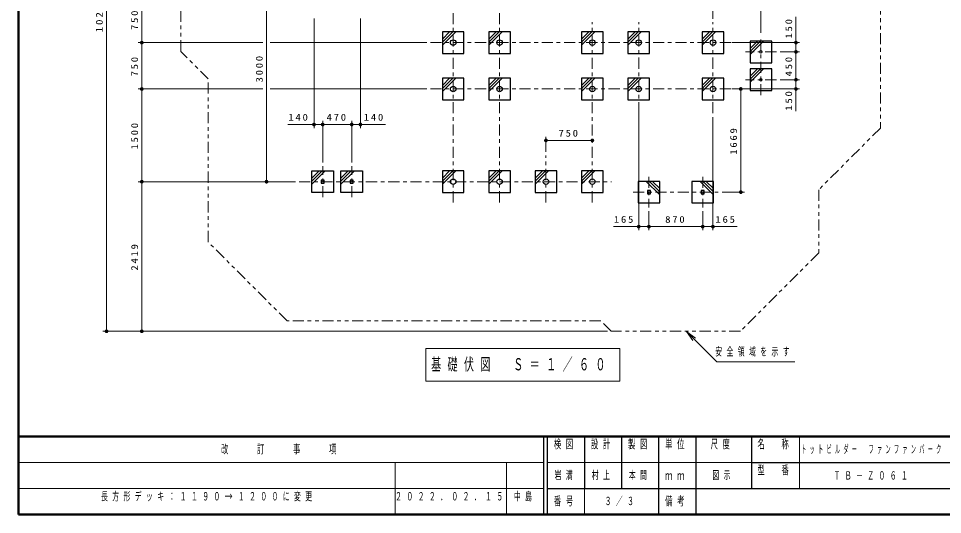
# Model space of a CAD drawing. Units: millimetres on the paper, scale 1:60. Extents: x -385 to 0, y -594 to 267.
# Drawn here: x -385 to -136, y -594 to -460.3 of the extents above; entities that cross this region are included whole.
import ezdxf

# ---------------------------------------------------------------- set-up
doc = ezdxf.new("R2010")
doc.units = ezdxf.units.MM
doc.linetypes.add('USER2', pattern=[6, 3, -1, 1, -1])
doc.linetypes.add('USER3', pattern=[8, 3, -1, 1, -1, 1, -1])
for name, color, linetype, lineweight in [('1_60', 7, 'Continuous', 25), ('NAKAMURA図枠', 7, 'Continuous', 13), ('図面情報', 7, 'Continuous', 13)]:
    doc.layers.add(name, color=color, linetype=linetype, lineweight=lineweight)
doc.styles.add('ＭＳ ゴシック', font='')
doc.styles.get('ＭＳ ゴシック').set_extended_font_data('MS Gothic')

# ---------------------------------------------------------------- blocks, each defined once
blk = doc.blocks.new('filled_dot')
at = {"color": 0, "linetype": 'Continuous', "lineweight": -2, "const_width": 1.25}
blk.add_lwpolyline([(-0.625, 0, 1), (0.625, 0, 1)], format="xyb", close=True, dxfattribs=at)

msp = doc.modelspace()

# ---------------------------------------------------------------- linework, layer by layer
at = {"layer": '1_60', "lineweight": 13}
for p, q in [((-361.273, -544.6), (-361.273, -373.54)), ((-351.766, -466.783), (-351.766, -454.283)), ((-318.16, -504.283), (-318.16, -454.283)), ((-197.856, -460.383), (-197.856, -453.599)), ((-184.931, -464.116), (-184.931, -453.599)), ((-305.356, -460.325), (-305.356, -489.863)), ((-292.856, -460.325), (-292.856, -489.863)), ((-175.485, -459.853), (-175.485, -469.283)), ((-270.773, -467.486), (-267.153, -463.866)), ((-270.773, -466.661), (-267.978, -463.866)), ((-270.773, -465.836), (-268.803, -463.866)), ((-258.273, -467.486), (-254.653, -463.866)), ((-258.273, -466.661), (-255.478, -463.866)), ((-258.273, -465.836), (-256.303, -463.866)), ((-233.273, -467.486), (-229.653, -463.866)), ((-233.273, -466.661), (-230.478, -463.866)), ((-233.273, -465.836), (-231.303, -463.866)), ((-220.773, -467.486), (-217.153, -463.866)), ((-220.773, -466.661), (-217.978, -463.866)), ((-220.773, -465.836), (-218.803, -463.866)), ((-200.773, -467.486), (-197.153, -463.866)), ((-200.773, -466.661), (-197.978, -463.866)), ((-200.773, -465.836), (-198.803, -463.866)), ((-319.16, -466.783), (-352.766, -466.783)), ((-319.16, -466.783), (-352.766, -466.783)), ((-351.766, -479.283), (-351.766, -466.783)), ((-274.986, -466.783), (-317.16, -466.783)), ((-274.986, -466.783), (-317.16, -466.783)), ((-192.636, -466.783), (-174.485, -466.783)), ((-187.848, -469.986), (-184.228, -466.366)), ((-187.848, -469.161), (-185.053, -466.366)), ((-187.848, -468.336), (-185.878, -466.366)), ((-179.765, -469.283), (-174.485, -469.283)), ((-175.485, -469.283), (-175.485, -476.783)), ((-187.848, -477.486), (-184.228, -473.866)), ((-187.848, -476.661), (-185.053, -473.866)), ((-187.848, -475.836), (-185.878, -473.866)), ((-270.773, -479.986), (-267.153, -476.366)), ((-270.773, -479.161), (-267.978, -476.366)), ((-270.773, -478.336), (-268.803, -476.366)), ((-258.273, -479.986), (-254.653, -476.366)), ((-258.273, -479.161), (-255.478, -476.366)), ((-258.273, -478.336), (-256.303, -476.366)), ((-233.273, -479.986), (-229.653, -476.366)), ((-233.273, -479.161), (-230.478, -476.366)), ((-233.273, -478.336), (-231.303, -476.366)), ((-220.773, -479.986), (-217.153, -476.366)), ((-220.773, -479.161), (-217.978, -476.366)), ((-220.773, -478.336), (-218.803, -476.366)), ((-200.773, -479.986), (-197.153, -476.366)), ((-200.773, -479.161), (-197.978, -476.366)), ((-200.773, -478.336), (-198.803, -476.366)), ((-179.765, -476.783), (-174.485, -476.783)), ((-175.485, -476.783), (-175.485, -485.227)), ((-319.16, -479.283), (-352.766, -479.283)), ((-319.16, -479.283), (-352.766, -479.283)), ((-351.766, -504.283), (-351.766, -479.283)), ((-274.986, -479.283), (-317.16, -479.283)), ((-274.986, -479.283), (-317.16, -479.283)), ((-192.698, -479.283), (-174.485, -479.283)), ((-192.69, -479.283), (-189.349, -479.283)), ((-190.349, -479.283), (-190.349, -507.1)), ((-217.856, -484.45), (-217.856, -517.389)), ((-303.023, -499.116), (-303.023, -487.863)), ((-295.19, -499.116), (-295.19, -487.863)), ((-197.856, -486.841), (-197.856, -517.389)), ((-303.023, -488.863), (-312.369, -488.863)), ((-303.023, -488.863), (-295.19, -488.863)), ((-286.116, -488.863), (-295.19, -488.863)), ((-242.856, -496.234), (-242.856, -492.149)), ((-242.856, -493.149), (-230.356, -493.149)), ((-302.32, -501.366), (-305.94, -504.986)), ((-303.145, -501.366), (-305.94, -504.161)), ((-303.97, -501.366), (-305.94, -503.336)), ((-294.486, -501.366), (-298.106, -504.986)), ((-295.311, -501.366), (-298.106, -504.161)), ((-296.136, -501.366), (-298.106, -503.336)), ((-270.773, -504.986), (-267.153, -501.366)), ((-270.773, -504.161), (-267.978, -501.366)), ((-270.773, -503.336), (-268.803, -501.366)), ((-258.273, -504.986), (-254.653, -501.366)), ((-258.273, -504.161), (-255.478, -501.366)), ((-258.273, -503.336), (-256.303, -501.366)), ((-245.773, -504.986), (-242.153, -501.366)), ((-245.773, -504.161), (-242.978, -501.366)), ((-245.773, -503.336), (-243.803, -501.366)), ((-233.273, -504.986), (-229.653, -501.366)), ((-233.273, -504.161), (-230.478, -501.366)), ((-233.273, -503.336), (-231.303, -501.366)), ((-310.352, -504.283), (-352.766, -504.283)), ((-310.352, -504.283), (-352.766, -504.283)), ((-351.766, -544.6), (-351.766, -504.283)), ((-310.352, -504.283), (-319.16, -504.283)), ((-215.81, -504.183), (-212.19, -507.803)), ((-214.985, -504.183), (-212.19, -506.978)), ((-214.16, -504.183), (-212.19, -506.153)), ((-201.31, -504.183), (-197.69, -507.803)), ((-200.485, -504.183), (-197.69, -506.978)), ((-199.66, -504.183), (-197.69, -506.153)), ((-195.356, -507.1), (-189.349, -507.1)), ((-215.106, -512.266), (-215.106, -517.389)), ((-200.606, -512.266), (-200.606, -517.389)), ((-215.106, -516.389), (-224.696, -516.389)), ((-200.606, -516.389), (-215.106, -516.389)), ((-191.317, -516.389), (-200.606, -516.389)), ((-226.254, -544.6), (-362.273, -544.6)), ((-226.254, -544.6), (-352.766, -544.6)), ((-203.255, -547.124), (-205.023, -544.649)), ((-205.023, -544.649), (-202.548, -546.417)), ((-205.023, -544.649), (-202.902, -546.77)), ((-275.202, -549.278), (-275.202, -558.078)), ((-222.902, -549.278), (-275.202, -549.278)), ((-222.902, -558.078), (-222.902, -549.278)), ((-275.202, -558.078), (-222.902, -558.078))]:
    msp.add_line(p, q, dxfattribs=at)
at = {"layer": '1_60', "linetype": 'USER2', "lineweight": 13}
for p, q in [((-267.856, -509.846), (-267.856, -399.038)), ((-255.356, -509.846), (-255.356, -399.038)), ((-230.356, -509.846), (-230.356, -461.236)), ((-217.856, -485.841), (-217.856, -461.236)), ((-197.856, -485.841), (-197.856, -461.236)), ((-184.931, -480.95), (-184.931, -465.116)), ((-273.986, -466.783), (-192.613, -466.783)), ((-180.765, -469.283), (-189.098, -469.283)), ((-180.765, -476.783), (-189.098, -476.783)), ((-273.986, -479.283), (-192.613, -479.283)), ((-242.856, -509.846), (-242.856, -497.234)), ((-303.023, -508.45), (-303.023, -500.116)), ((-295.19, -508.45), (-295.19, -500.116)), ((-215.106, -502.933), (-215.106, -511.266)), ((-200.606, -502.933), (-200.606, -511.266)), ((-309.352, -504.283), (-225.171, -504.283)), ((-219.356, -507.1), (-196.44, -507.1))]:
    msp.add_line(p, q, dxfattribs=at)
at = {"layer": '1_60', "linetype": 'USER3', "lineweight": 13}
for p, q in [((-341.273, -469.163), (-341.273, -444.2)), ((-152.733, -456.236), (-152.733, -489.83)), ((-333.856, -476.58), (-341.273, -469.163)), ((-333.856, -520.542), (-333.856, -476.58)), ((-152.733, -489.83), (-169.356, -506.453)), ((-169.356, -506.453), (-169.356, -523.497)), ((-312.632, -541.766), (-333.856, -520.542)), ((-169.356, -523.497), (-190.459, -544.6)), ((-228.088, -541.766), (-312.632, -541.766)), ((-225.254, -544.6), (-228.088, -541.766)), ((-190.459, -544.6), (-225.254, -544.6))]:
    msp.add_line(p, q, dxfattribs=at)
at = {"layer": '1_60'}
for p, q in [((-264.94, -463.866), (-270.773, -463.866)), ((-270.773, -463.866), (-270.773, -469.7)), ((-264.94, -469.7), (-264.94, -463.866)), ((-252.44, -463.866), (-258.273, -463.866)), ((-258.273, -463.866), (-258.273, -469.7)), ((-252.44, -469.7), (-252.44, -463.866)), ((-227.44, -463.866), (-233.273, -463.866)), ((-233.273, -463.866), (-233.273, -469.7)), ((-227.44, -469.7), (-227.44, -463.866)), ((-214.94, -463.866), (-220.773, -463.866)), ((-220.773, -463.866), (-220.773, -469.7)), ((-214.94, -469.7), (-214.94, -463.866)), ((-194.94, -463.866), (-200.773, -463.866)), ((-200.773, -463.866), (-200.773, -469.7)), ((-194.94, -469.7), (-194.94, -463.866)), ((-182.015, -466.366), (-187.848, -466.366)), ((-187.848, -466.366), (-187.848, -472.2)), ((-182.015, -472.2), (-182.015, -466.366)), ((-270.773, -469.7), (-264.94, -469.7)), ((-258.273, -469.7), (-252.44, -469.7)), ((-233.273, -469.7), (-227.44, -469.7)), ((-220.773, -469.7), (-214.94, -469.7)), ((-200.773, -469.7), (-194.94, -469.7)), ((-187.848, -472.2), (-182.015, -472.2)), ((-182.015, -473.866), (-187.848, -473.866)), ((-187.848, -473.866), (-187.848, -479.7)), ((-182.015, -479.7), (-182.015, -473.866)), ((-264.94, -476.366), (-270.773, -476.366)), ((-270.773, -476.366), (-270.773, -482.2)), ((-264.94, -482.2), (-264.94, -476.366)), ((-252.44, -476.366), (-258.273, -476.366)), ((-258.273, -476.366), (-258.273, -482.2)), ((-252.44, -482.2), (-252.44, -476.366)), ((-227.44, -476.366), (-233.273, -476.366)), ((-233.273, -476.366), (-233.273, -482.2)), ((-227.44, -482.2), (-227.44, -476.366)), ((-214.94, -476.366), (-220.773, -476.366)), ((-220.773, -476.366), (-220.773, -482.2)), ((-214.94, -482.2), (-214.94, -476.366)), ((-194.94, -476.366), (-200.773, -476.366)), ((-200.773, -476.366), (-200.773, -482.2)), ((-194.94, -482.2), (-194.94, -476.366)), ((-187.848, -479.7), (-182.015, -479.7)), ((-270.773, -482.2), (-264.94, -482.2)), ((-258.273, -482.2), (-252.44, -482.2)), ((-233.273, -482.2), (-227.44, -482.2)), ((-220.773, -482.2), (-214.94, -482.2)), ((-200.773, -482.2), (-194.94, -482.2)), ((-305.94, -507.2), (-305.94, -501.366)), ((-305.94, -501.366), (-300.106, -501.366)), ((-300.106, -501.366), (-300.106, -507.2)), ((-298.106, -507.2), (-298.106, -501.366)), ((-298.106, -501.366), (-292.273, -501.366)), ((-292.273, -501.366), (-292.273, -507.2)), ((-264.94, -501.366), (-270.773, -501.366)), ((-270.773, -501.366), (-270.773, -507.2)), ((-264.94, -507.2), (-264.94, -501.366)), ((-252.44, -501.366), (-258.273, -501.366)), ((-258.273, -501.366), (-258.273, -507.2)), ((-252.44, -507.2), (-252.44, -501.366)), ((-239.94, -501.366), (-245.773, -501.366)), ((-245.773, -501.366), (-245.773, -507.2)), ((-239.94, -507.2), (-239.94, -501.366)), ((-227.44, -501.366), (-233.273, -501.366)), ((-233.273, -501.366), (-233.273, -507.2)), ((-227.44, -507.2), (-227.44, -501.366)), ((-212.19, -504.183), (-218.023, -504.183)), ((-218.023, -504.183), (-218.023, -510.016)), ((-212.19, -510.016), (-212.19, -504.183)), ((-197.69, -504.183), (-203.523, -504.183)), ((-203.523, -504.183), (-203.523, -510.016)), ((-197.69, -510.016), (-197.69, -504.183)), ((-300.106, -507.2), (-305.94, -507.2)), ((-292.273, -507.2), (-298.106, -507.2)), ((-270.773, -507.2), (-264.94, -507.2)), ((-258.273, -507.2), (-252.44, -507.2)), ((-245.773, -507.2), (-239.94, -507.2)), ((-233.273, -507.2), (-227.44, -507.2)), ((-218.023, -510.016), (-212.19, -510.016)), ((-203.523, -510.016), (-197.69, -510.016))]:
    msp.add_line(p, q, dxfattribs=at)
for points in [[(-302.606, -503.866), (-303.44, -503.866), (-303.44, -504.7), (-302.606, -504.7)], [(-294.773, -503.866), (-295.606, -503.866), (-295.606, -504.7), (-294.773, -504.7)], [(-215.523, -507.516), (-214.69, -507.516), (-214.69, -506.683), (-215.523, -506.683)], [(-201.023, -507.516), (-200.19, -507.516), (-200.19, -506.683), (-201.023, -506.683)]]:
    msp.add_lwpolyline(points, close=True, dxfattribs=at)
at = {"layer": '1_60', "lineweight": 13}
msp.add_lwpolyline([(-205.023, -544.649), (-196.814, -552.858), (-175.814, -552.858)], dxfattribs=at)
at = {"layer": '1_60'}
for centre in [(-267.856, -466.783), (-255.356, -466.783), (-230.356, -466.783), (-217.856, -466.783), (-197.856, -466.783), (-267.856, -479.283), (-255.356, -479.283), (-230.356, -479.283), (-217.856, -479.283), (-197.856, -479.283), (-267.856, -504.283), (-255.356, -504.283), (-242.856, -504.283), (-230.356, -504.283)]:
    msp.add_circle(centre, 0.743, dxfattribs=at)
at = {"layer": '1_60', "lineweight": 13}
for centre in [(-184.931, -469.283), (-184.931, -476.783)]:
    msp.add_circle(centre, 0.356, dxfattribs=at)
at = {"layer": 'NAKAMURA図枠', "lineweight": 50}
for p, q in [((-385, -327), (-385, -594)), ((-385, -573), (0, -573)), ((-385, -594), (0, -594))]:
    msp.add_line(p, q, dxfattribs=at)
at = {"layer": 'NAKAMURA図枠', "color": 211, "lineweight": 25}
for p, q in [((-243.5, -573), (-243.5, -594)), ((-242.5, -573), (-242.5, -594)), ((-232.5, -573), (-232.5, -587)), ((-222.5, -573), (-222.5, -587)), ((-212.5, -573), (-212.5, -594)), ((-202.5, -573), (-202.5, -587)), ((-187.5, -573), (-187.5, -587)), ((-187.5, -580), (-70, -580)), ((-242.5, -587), (0, -587))]:
    msp.add_line(p, q, dxfattribs=at)
at = {"layer": 'NAKAMURA図枠'}
for p, q in [((-174.5, -573), (-174.5, -587)), ((-385, -580), (-243.5, -580)), ((-283.5, -580), (-283.5, -594)), ((-253.5, -580), (-253.5, -594)), ((-242.5, -580), (-187.5, -580)), ((-385, -587), (-243.5, -587)), ((-232.5, -587), (-232.5, -594))]:
    msp.add_line(p, q, dxfattribs=at)
at = {"layer": 'NAKAMURA図枠', "lineweight": 25}
msp.add_line((-202.5, -587), (-202.5, -594), dxfattribs=at)

# ---------------------------------------------------------------- block references
at = {"layer": '1_60', "lineweight": 13, "xscale": 0.4, "yscale": 0.4}
for p, rotation in [((-351.766, -466.783), 90), ((-351.766, -466.783), 270), ((-175.485, -466.783), 270), ((-175.485, -469.283), 90), ((-175.485, -469.283), 270), ((-175.485, -476.783), 270), ((-175.485, -476.783), 90), ((-351.766, -479.283), 90), ((-351.766, -479.283), 270), ((-190.349, -479.283), 270), ((-175.485, -479.283), 90), ((-303.023, -488.863), 180), ((-295.19, -488.863), 180), ((-292.856, -488.863), 180), ((-230.356, -493.149), 180), ((-351.766, -504.283), 90), ((-351.766, -504.283), 270), ((-318.16, -504.283), 90), ((-190.349, -507.1), 90), ((-215.106, -516.389), 180), ((-200.606, -516.389), 180), ((-197.856, -516.389), 180), ((-361.273, -544.6), 90), ((-351.766, -544.6), 90)]:
    msp.add_blockref('filled_dot', p, dxfattribs=dict(at, rotation=rotation))
for p in [(-305.356, -488.863), (-303.023, -488.863), (-295.19, -488.863), (-242.856, -493.149), (-217.856, -516.389), (-215.106, -516.389), (-200.606, -516.389)]:
    msp.add_blockref('filled_dot', p, dxfattribs=at)

# ---------------------------------------------------------------- texts
at = {"layer": '1_60', "char_height": 1.833, "attachment_point": 8, "rotation": 90, "style": 'ＭＳ ゴシック'}
for s, insert in [('\\T1.33;\\W1.2;10264', (-362.273, -459.07)), ('\\T1.33;\\W1.15;750', (-352.766, -460.533)), ('\\T1.33;\\W1.15;150', (-176.485, -462.822)), ('\\T1.33;\\W1.15;3000', (-319.16, -473.702)), ('\\T1.33;\\W1.15;750', (-352.766, -473.033)), ('\\T1.33;\\W1.15;450', (-176.485, -473.033)), ('\\T1.33;\\W1.15;150', (-176.485, -482.258)), ('\\T1.33;\\W1.15;1500', (-352.766, -491.783)), ('\\T1.33;\\W1.15;1669', (-191.349, -493.191)), ('\\T1.33;\\W1.15;2419', (-352.766, -524.441))]:
    msp.add_mtext(s, dxfattribs=dict(at, insert=insert))
at = {"layer": '1_60', "style": 'ＭＳ ゴシック'}
for s, insert, char_height, attachment_point in [('\\T1.33;\\W1.15;140', (-309.4, -487.863), 1.833, 8), ('\\T1.33;\\W1.15;470', (-299.106, -487.863), 1.833, 8), ('\\T1.33;\\W1.15;140', (-289.085, -487.863), 1.833, 8), ('\\T1.33;\\W1.15;750', (-236.606, -492.149), 1.833, 8), ('\\T1.33;\\W1.15;165', (-221.696, -515.389), 1.833, 8), ('\\T1.33;\\W1.15;870', (-207.856, -515.389), 1.833, 8), ('\\T1.33;\\W1.15;165', (-194.317, -515.389), 1.833, 8), ('\\T1.64;\\W0.6;安全領域を示す', (-197.23, -550.208), 2.199, 4), ('\\T1.64;\\W0.6;基礎伏図\u3000Ｓ＝１／６０', (-273.802, -553.678), 3.299, 4)]:
    msp.add_mtext(s, dxfattribs=dict(at, insert=insert, char_height=char_height, attachment_point=attachment_point))
at = {"layer": 'NAKAMURA図枠', "color": 4, "char_height": 2.346, "style": 'ＭＳ ゴシック'}
for s, insert, attachment_point in [('\\T1.64;\\W0.6;改\u3000\u3000訂\u3000\u3000事\u3000\u3000項', (-314.25, -576.5), 5), ('\\T1.64;\\W0.6;検図', (-237.5, -573.833), 2), ('\\T1.64;\\W0.6;設計', (-227.5, -573.833), 2), ('\\T1.64;\\W0.6;製図', (-217.5, -573.833), 2), ('\\T1.64;\\W0.6;単位', (-207.5, -573.833), 2), ('\\T1.64;\\W0.6;尺度', (-195.25, -573.833), 2), ('\\T1.64;\\W0.6;名\u3000称', (-181, -573.833), 2), ('\\T1.64;\\W0.6;型\u3000番', (-181, -580.833), 2), ('\\T1.64;\\W0.6;ｍｍ', (-207.5, -583.5), 5), ('\\T1.64;\\W0.6;番号', (-237.5, -590.5), 5), ('\\T1.64;\\W0.6;備考', (-207.5, -590.5), 5)]:
    msp.add_mtext(s, dxfattribs=dict(at, insert=insert, attachment_point=attachment_point))
at = {"layer": '図面情報', "char_height": 2.199, "style": 'ＭＳ ゴシック'}
for s, insert, attachment_point in [('\\T1.64;\\W0.45;トットビルダー\u3000ファンファンパーク', (-154.75, -576.5), 5), ('\\T1.64;\\W0.6;岩満', (-237.5, -583.5), 5), ('\\T1.64;\\W0.6;村上', (-230.5, -583.5), 4), ('\\T1.64;\\W0.6;本間', (-217.5, -583.5), 5), ('\\T1.64;\\W0.6;図示', (-198, -583.5), 4), ('\\T1.64;\\W0.6;ＴＢ－Ｚ０６１', (-154.75, -583.5), 5), ('\\T1.64;\\W0.6;長方形デッキ：１１９０→１２００に変更', (-362.75, -588), 1), ('\\T1.64;\\W0.6;中島', (-251.5, -588), 1), ('\\T1.64;\\W0.6;２０２２．０２．１５', (-283.5, -588), 1), ('\\T1.64;\\W0.6;３／３', (-222.5, -590.5), 5)]:
    msp.add_mtext(s, dxfattribs=dict(at, insert=insert, attachment_point=attachment_point))

doc.saveas('drawing.dxf')
